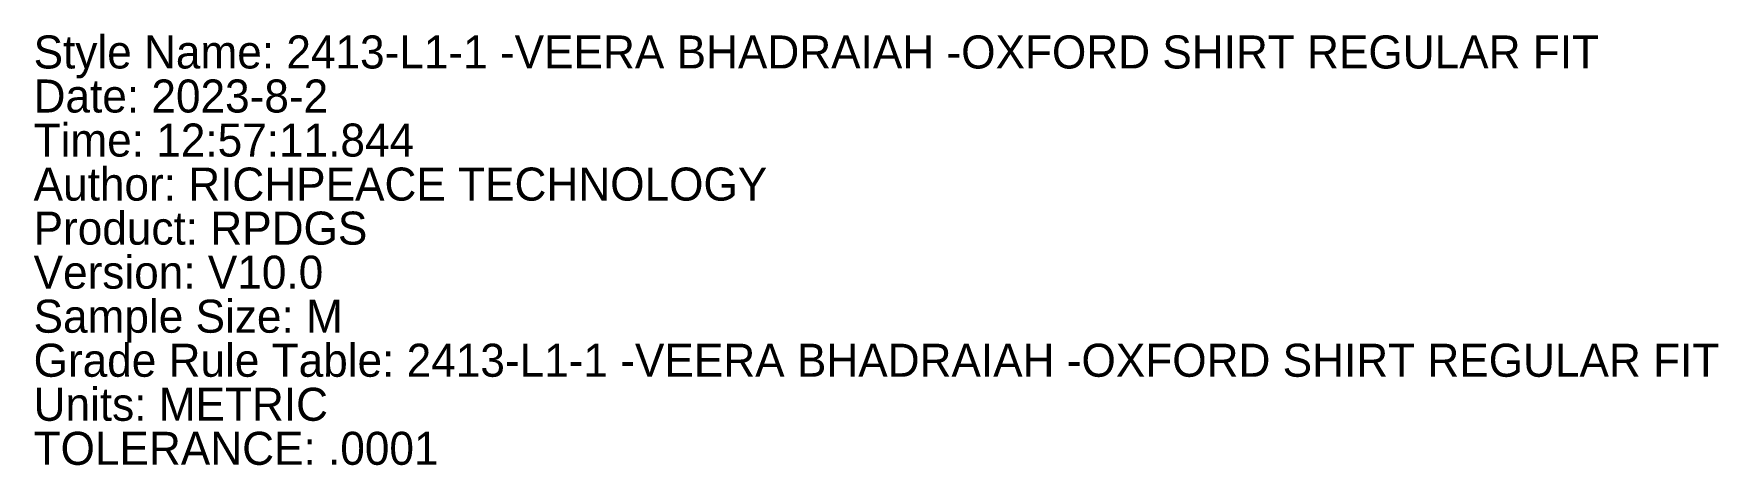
# Model space of a CAD drawing. Header units: metres. Extents: x 0 to 3840, y -36 to 1859.
# Drawn here: x 0 to 153.1, y -36 to 3.2 of the extents above; entities that cross this region are included whole.
import ezdxf

# ---------------------------------------------------------------- set-up
doc = ezdxf.new("R2010")
doc.units = ezdxf.units.M

msp = doc.modelspace()

# ---------------------------------------------------------------- texts
at = {"layer": '1'}
for s, p in [('Style Name: 2413-L1-1 -VEERA BHADRAIAH -OXFORD SHIRT REGULAR FIT', (0, 0)), ('Date: 2023-8-2', (0, -4)), ('Time: 12:57:11.844 ', (0, -8)), ('Author: RICHPEACE TECHNOLOGY', (0, -12)), ('Product: RPDGS', (0, -16)), ('Version: V10.0', (0, -20)), ('Sample Size: M', (0, -24)), ('Grade Rule Table: 2413-L1-1 -VEERA BHADRAIAH -OXFORD SHIRT REGULAR FIT', (0, -28)), ('Units: METRIC', (0, -32)), ('TOLERANCE: .0001', (0, -36))]:
    msp.add_text(s, height=3, dxfattribs=at).set_placement(p)

doc.saveas('drawing.dxf')
